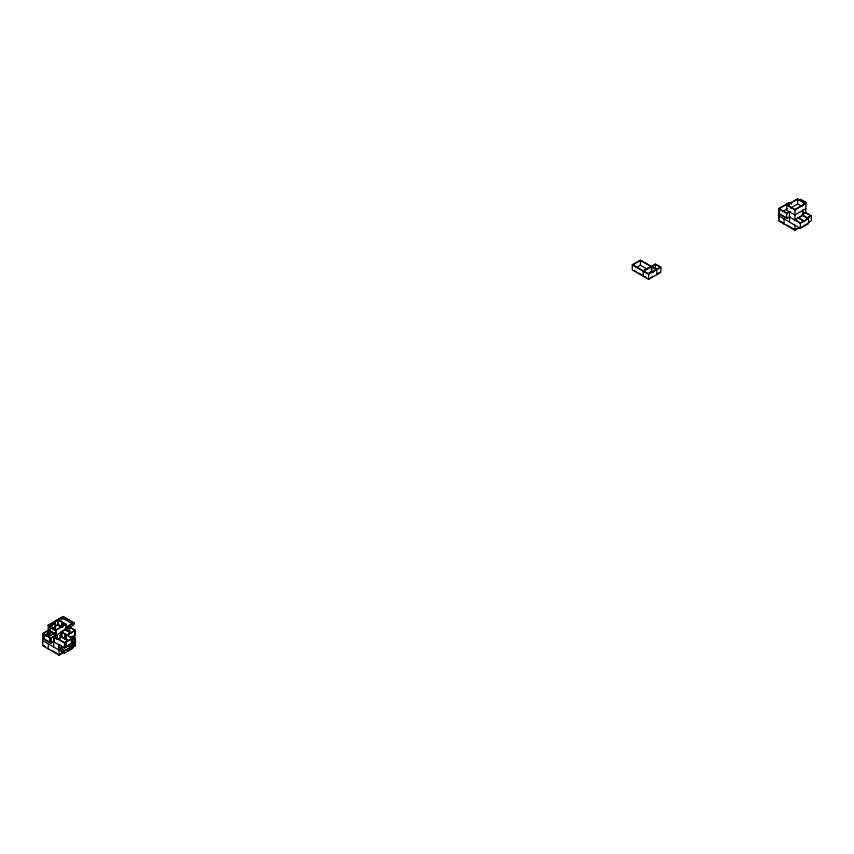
<?xml version="1.0" encoding="UTF-8"?>
<svg xmlns="http://www.w3.org/2000/svg" width="854" height="854" viewBox="0 0 854 854"><rect width="100%" height="100%" fill="white"/><g stroke="black" fill="none" stroke-linecap="round" stroke-linejoin="round"><path stroke-width="1.28" d="M45.358 635.6L49.564 630.743M45.379 635.664L49.607 630.786M46.34 636.155L50.557 631.255L46.436 636.155M643.169 276.248L643.169 271.134L655.434 264.046L660.889 267.195L660.889 272.309L648.624 279.397L632.259 269.949L632.259 264.836L640.436 260.107L656.801 269.554L656.801 274.668M640.436 260.427L632.803 264.836L643.169 270.814L650.801 266.405L640.436 260.427L640.436 265.22L647.343 269.213M636.07 267.74L640.436 265.22M651.346 266.726L643.713 271.134L648.624 273.963L656.256 269.554L651.346 266.726L651.346 271.519L648.079 273.408M651.89 266.405L655.434 264.366L660.345 267.195L656.801 269.245L651.89 266.405L651.89 271.209M632.259 264.836L648.624 274.283L660.889 267.195M54.976 621.189L63.153 616.471L74.063 622.769L74.063 624.861L50.557 638.429L49.735 637.949L49.735 642.325L50.696 642.731L50.696 638.354M66.153 627.327L66.153 624.317L56.343 629.985L56.343 635.098L48.155 630.369L48.155 625.256L63.153 616.78L73.519 622.769L66.153 627.327L74.063 622.769M650.801 277.507L652.979 276.248M656.801 274.038L660.345 271.999M53.332 629.142L55.403 627.946L55.403 623.142L49.948 625.982L48.699 625.256L57.976 619.908L57.976 625.021M59.887 620.452L63.153 618.563L72.366 623.879M49.948 626.292L55.403 623.142M50.29 627.519L56.129 630.892L50.087 627.476L50.012 631.053L56.001 634.511L56.129 630.892M64.178 652.21L59.065 655.167L42.7 645.72L42.7 633.519L48.294 630.295M54.902 626.473L57.976 624.701L62.342 627.22M800.049 227.367L794.935 230.313L778.57 220.866L778.57 208.675L789.48 202.377L791.754 203.69M50.888 642.731L43.244 638.322L43.244 633.519L49.009 630.199M779.115 215.443L779.115 208.675L789.48 202.686L791.658 203.946M43.298 633.924L44.12 634.405L43.159 633.999L43.02 638.45L43.992 638.856L43.992 634.479M786.747 205.131L797.657 198.833L805.845 203.562L794.935 209.86L786.747 205.131L786.747 210.244L794.935 214.973L805.845 208.675M62.353 623.58L62.353 626.857M797.657 199.153L787.303 205.131L794.935 209.54L805.301 203.562L797.657 199.153L797.657 203.946L790.751 207.938M49.948 631.095L56.268 634.351M48.593 633.124L49.874 631.864L51.112 632.579L51.496 631.875M47.376 636.657L49.041 634.981L47.76 634.042C48.059 632.761 50.642 633.348 49.415 634.319M798.341 200.402L800.39 199.228L805.845 202.377L805.845 212.603L811.3 215.752L811.3 220.866L808.236 222.638M48.625 635.216L47.376 634.736L47.792 634.02M46.511 635.515L47.376 634.736M51.112 632.579L49.415 632.12M46.927 635.034L48.208 635.739M56.065 629.825L65.609 624.317L65.609 627.914M48.998 632.601L50.29 633.337L50.696 632.814M49.831 633.839L50.29 633.294M48.998 634.8L49.457 634.255M62.427 626.9L62.032 623.762L63.217 624.445L63.185 626.644M782.574 211.482L787.174 208.814M44.12 638.771L43.853 634.554M48.625 636.657L54.859 633.06M49.735 637.949L49.735 642.325M60.463 632.088L64.584 629.708M65.886 628.96L70.252 626.441M56.577 634.639L50.888 637.927L43.244 633.519M789.053 211.749L786.747 213.084L779.115 208.675M778.57 208.675L786.747 213.393L790.025 211.504M803.795 203.551L805.845 202.377M53.61 646.905L53.887 636.518L64.52 642.656L72.163 638.248L61.52 632.109L61.52 636.903L57.218 639.39L57.186 636.123M57.261 639.443L57.261 636.166L56.215 636.678L56.215 638.877M57.186 636.283L55.905 636.508L57.261 636.166L56.844 638.226M48.432 643.596L48.155 648.869M65.587 629.644L69.708 631.704M50.834 642.646L50.557 638.429M51.913 642.144L53.962 640.959M69.708 631.864L64.861 628.992M42.7 638.643L50.888 643.361L54.101 641.503M57.698 639.422L61.798 637.063L61.798 631.949L72.707 638.248L72.707 643.361M64.84 635.227L64.573 638.664M69.975 632.334L65.448 630.038M778.57 213.788L786.747 218.507L790.025 216.617M64.733 635.451L64.658 638.611L64.765 635.269L66.153 636.07L66.153 639.358L66.078 636.113L64.573 635.387M66.975 634.938L74.885 630.369L74.885 635.173M67.252 635.098L75.43 630.369L75.43 635.493L71.341 637.853M802.781 214.375L805.845 212.603M71.49 637.127L73.754 635.824M794.935 219.457L797.113 218.197M799.301 216.937L801.479 215.678M59.065 644.941L59.396 648.293M67.252 640.212L61.52 637.223M64.52 642.977L72.707 638.248M72.131 638.824L71.298 639.304C71.587 653.684 72.771 628.736 71.992 643.126M53.61 636.668L64.957 643.126L65.79 642.646L65.79 647.022L64.691 647.343L65.79 647.022M72.259 638.909L71.16 639.23M72.707 639.571L74.885 638.312L74.885 640.286M72.366 640.084L75.43 638.312L75.43 645.72L72.366 647.492M60.207 648.688L63.42 646.83M60.154 648.794L63.548 646.83M60.292 648.869L63.676 646.905M806.389 218.272L810.756 215.752L804.991 212.432M63.153 647.684L59.065 650.054L59.065 655.167M72.366 642.379L75.43 640.607M807.211 218.112L811.3 215.752M67.797 645.571L72.163 643.051M71.896 647.449L75.152 645.56L75.152 641.898L70.551 644.3L75.43 641.738M53.61 641.792L64.52 648.09L75.205 641.93L75.152 645.624M789.48 216.937L800.39 223.236L808.567 218.507L808.567 223.631L800.39 228.349L778.57 215.752M70.327 645.325L74.928 642.496M70.327 645.592L71.021 644.919M70.647 645.56L74.928 643.094M70.647 646.158L74.928 643.692M71.725 646.147L74.928 644.29M74.928 644.898L64.52 650.908L59.065 647.759L64.52 650.599L72.163 646.19L69.046 644.396M59.065 654.538L63.431 652.018M71.725 647.343L74.885 645.4L74.832 641.834M797.113 228.424L794.935 229.683L786.651 224.901M67.797 650.684L71.063 648.794M801.479 227.089L808.023 223.31M42.7 640.607L64.52 653.203L72.707 648.474L72.707 646.19L69.43 644.3M800.39 199.537L805.301 202.377M797.657 203.946L802.023 206.465M802.023 214.728L808.567 218.507M802.269 215.187L808.023 218.507L800.39 222.926L794.636 219.595M797.657 217.332L804.575 221.314M799.12 218.485L802.568 220.481M780.204 214.098L786.747 217.877M784.025 223.385L779.115 220.556L779.115 215.752M651.346 271.519L653.31 272.661M633.956 270.302L636.251 271.625M638.557 272.96L642.016 274.956M644.695 276.504L646.659 277.635M57.976 619.588L66.153 624.317M69.975 627.22L75.43 630.369M69.131 627.049L74.885 630.369M62.235 623.804L63.281 624.402M57.805 624.295L61.232 626.27M57.154 624.552L61.52 627.071M65.609 629.814L71.426 633.177M73.252 637.052L75.43 638.312M71.779 636.518L74.885 638.312M50.215 626.292L56.268 629.708L50.215 626.131L50.151 630.978M48.155 625.256L56.343 629.985M60.068 635.75L66.975 639.742M64.658 638.611L66.153 639.358M59.716 635.867L68.021 640.66M48.699 630.369L56.065 634.629M51.112 632.376L49.831 631.64L50.696 630.658M54.816 634.479L56.887 635.675M49.457 632.334L50.696 633.06M49.041 632.814L50.29 633.54M65.79 642.646L65.512 646.862M48.625 633.294L49.874 634.02M48.176 633.561L49.457 634.298M48.208 633.775L49.457 634.501M67.904 645.709L71.095 647.545M47.792 634.255L49.041 634.981M47.344 634.522L48.625 635.259M46.959 635.216L48.208 635.942M42.7 633.519L50.888 638.248L50.888 643.361M50.834 638.269L49.874 637.874L49.874 642.251M59.204 644.386L61.328 645.613M59.47 644.855L59.065 648.218M59.204 649.499L61.328 650.727M43.244 645.4L45.315 646.595M51.72 650.289L56.962 653.321M803.112 210.244L803.112 215.357L794.935 220.086L794.935 209.86M802.568 210.244L802.568 215.048M800.39 223.236L800.39 228.349M794.935 225.2L794.935 230.313M789.48 202.686L789.48 205.088M789.48 211.824L789.48 222.051M786.747 213.393L786.747 218.507M784.025 218.902L784.025 224.015M655.434 264.366L655.434 269.159M648.624 274.283L648.624 279.397M74.885 640.607L74.928 645.496M74.65 642.827L73.956 643.222M73.337 643.585L72.643 643.98M72.163 638.248L72.131 643.201M72.142 644.268L71.448 644.674M69.569 627.455L69.569 631.629M69.43 627.541L69.43 631.704M69.291 627.615L69.291 631.789M65.886 629.59L65.886 624.466L57.698 619.748L57.698 624.861M64.957 643.126L64.957 647.503M64.52 642.656L64.52 648.09M64.52 650.599L64.52 653.203M63.281 626.537L63.409 624.327L62.374 623.73L62.235 627.007M63.153 616.78L63.153 618.563M60.549 632.665L60.549 637.778M59.204 644.695L59.204 648.303M57.037 639.4L56.983 636.166L56.012 636.572L56.15 638.781M56.204 629.75L56.204 634.394M55.126 622.982L55.126 628.106M53.887 636.518L53.887 641.311M50.29 626.249L50.29 630.892M65.651 642.571L64.819 643.041L64.819 647.417L65.651 646.948L65.651 642.571"/></g></svg>
